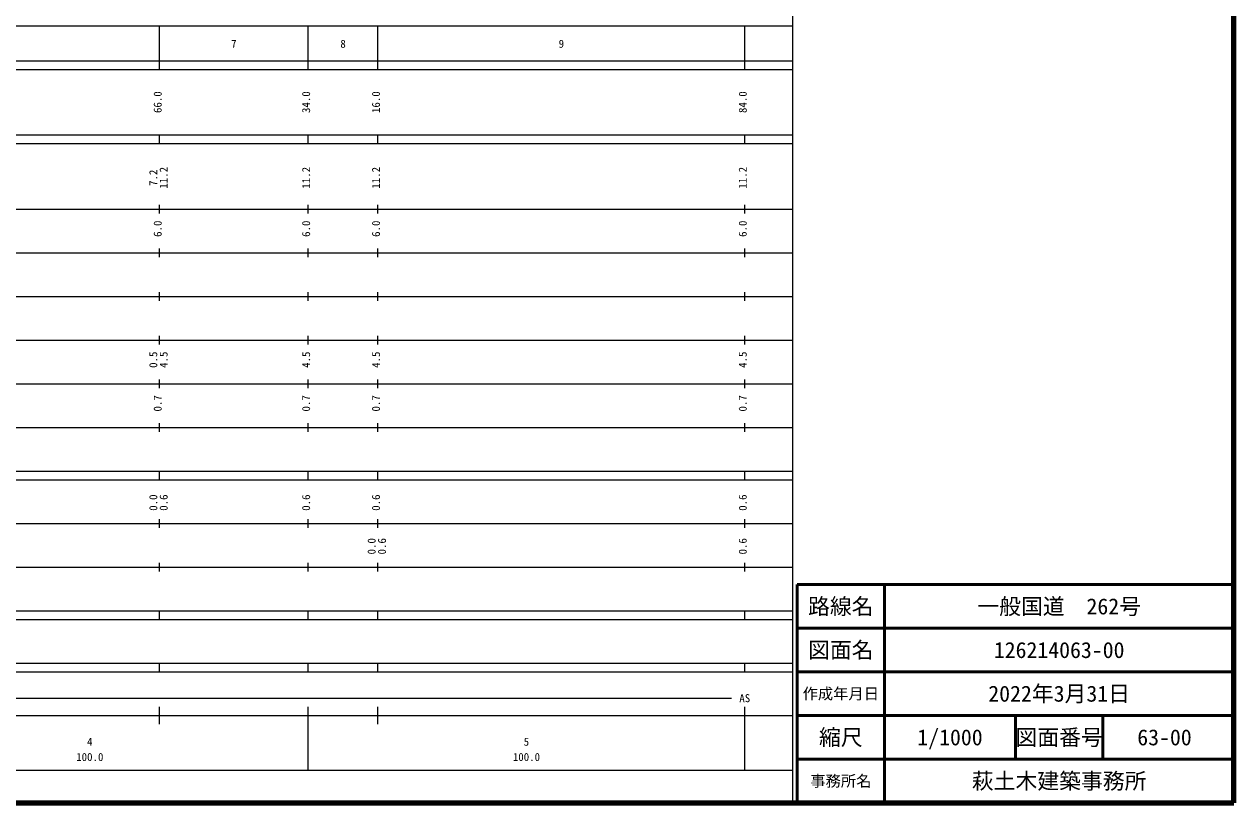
# Model space of a CAD drawing. Units: millimetres on the paper, enlarged 1000 times. Extents: x 40000 to 680000, y 20000 to 380000.
# Drawn here: x 402975 to 680000, y 20000 to 198357 of the extents above; entities that cross this region are included whole.
import ezdxf
from ezdxf.enums import TextEntityAlignment as Align

# ---------------------------------------------------------------- set-up
doc = ezdxf.new("R2010")
doc.units = ezdxf.units.MM
doc.header["$LTSCALE"] = 1000
for name, color, linetype, lineweight in [('M-TTL', 2, 'Continuous', 140), ('M-TTL-BAND', 7, 'Continuous', 25), ('M-TTL-FRAM', 2, 'Continuous', 50), ('M-TTL-LINE', 7, 'Continuous', 50)]:
    doc.layers.add(name, color=color, linetype=linetype, lineweight=lineweight)
doc.layers.add('M-TTL-TXT', color=7, linetype='Continuous')
doc.styles.add('ＭＳ ゴシック', font='')
doc.styles.get('ＭＳ ゴシック').set_extended_font_data('MS Gothic')

msp = doc.modelspace()

# ---------------------------------------------------------------- linework, layer by layer
at = {"layer": 'M-TTL'}
for p, q in [((680000, 20000), (680000, 380000)), ((40000, 20000), (680000, 20000))]:
    msp.add_line(p, q, dxfattribs=at)
at = {"layer": 'M-TTL-BAND'}
for p, q in [((579000, 20000), (579000, 370000)), ((68000, 198000), (579000, 198000)), ((434000, 188000), (434000, 198000)), ((468000, 188000), (468000, 198000)), ((484000, 188000), (484000, 198000)), ((568000, 188000), (568000, 198000)), ((40000, 190000), (579000, 190000)), ((40000, 188000), (579000, 188000)), ((40000, 173000), (579000, 173000)), ((434000, 171000), (434000, 173000)), ((468000, 171000), (468000, 173000)), ((484000, 171000), (484000, 173000)), ((568000, 171000), (568000, 173000)), ((40000, 171000), (579000, 171000)), ((40000, 156000), (579000, 156000)), ((434000, 155000), (434000, 157000)), ((468000, 155000), (468000, 157000)), ((484000, 155000), (484000, 157000)), ((568000, 155000), (568000, 157000)), ((434000, 145000), (434000, 147000)), ((468000, 145000), (468000, 147000)), ((484000, 145000), (484000, 147000)), ((568000, 145000), (568000, 147000)), ((46000, 146000), (579000, 146000)), ((52000, 136000), (579000, 136000)), ((434000, 135000), (434000, 137000)), ((468000, 135000), (468000, 137000)), ((484000, 135000), (484000, 137000)), ((568000, 135000), (568000, 137000)), ((46000, 126000), (579000, 126000)), ((434000, 125000), (434000, 127000)), ((468000, 125000), (468000, 127000)), ((484000, 125000), (484000, 127000)), ((568000, 125000), (568000, 127000)), ((434000, 115000), (434000, 117000)), ((468000, 115000), (468000, 117000)), ((484000, 115000), (484000, 117000)), ((568000, 115000), (568000, 117000)), ((52000, 116000), (579000, 116000)), ((46000, 106000), (579000, 106000)), ((434000, 105000), (434000, 107000)), ((468000, 105000), (468000, 107000)), ((484000, 105000), (484000, 107000)), ((568000, 105000), (568000, 107000)), ((40000, 96000), (579000, 96000)), ((434000, 94000), (434000, 96000)), ((468000, 94000), (468000, 96000)), ((484000, 94000), (484000, 96000)), ((568000, 94000), (568000, 96000)), ((40000, 94000), (579000, 94000)), ((49000, 84000), (579000, 84000)), ((434000, 83000), (434000, 85000)), ((468000, 83000), (468000, 85000)), ((484000, 83000), (484000, 85000)), ((568000, 83000), (568000, 85000)), ((434000, 73000), (434000, 75000)), ((468000, 73000), (468000, 75000)), ((484000, 73000), (484000, 75000)), ((568000, 73000), (568000, 75000)), ((40000, 74000), (579000, 74000)), ((40000, 64000), (579000, 64000)), ((434000, 62000), (434000, 64000)), ((468000, 62000), (468000, 64000)), ((484000, 62000), (484000, 64000)), ((568000, 62000), (568000, 64000)), ((40000, 62000), (579000, 62000)), ((40000, 52000), (579000, 52000)), ((40000, 50000), (579000, 50000)), ((434000, 50000), (434000, 52000)), ((468000, 50000), (468000, 52000)), ((484000, 50000), (484000, 52000)), ((568000, 50000), (568000, 52000)), ((71000, 44000), (565000, 44000)), ((434000, 38000), (434000, 42000)), ((468000, 27500), (468000, 42000)), ((484000, 38000), (484000, 42000)), ((568000, 27500), (568000, 42000)), ((40000, 40000), (579000, 40000)), ((68000, 27500), (579000, 27500))]:
    msp.add_line(p, q, dxfattribs=at)
at = {"layer": 'M-TTL-FRAM'}
for p, q in [((680000, 70000), (580000, 70000)), ((580000, 70000), (580000, 20000))]:
    msp.add_line(p, q, dxfattribs=at)
at = {"layer": 'M-TTL-LINE'}
for p, q in [((600000, 70000), (600000, 20000)), ((680000, 60000), (580000, 60000)), ((680000, 50000), (580000, 50000)), ((680000, 40000), (580000, 40000)), ((630000, 40000), (630000, 30000)), ((650000, 40000), (650000, 30000)), ((680000, 30000), (580000, 30000))]:
    msp.add_line(p, q, dxfattribs=at)

# ---------------------------------------------------------------- texts
at = {"layer": 'M-TTL-BAND', "style": 'ＭＳ ゴシック'}
for s, p in [('7', (451000, 192405)), ('8', (476000, 192405)), ('9', (526000, 192405)), ('AS', (568000, 42500)), ('4', (418000, 32523)), ('5', (518000, 32523)), ('100.0', (418000, 29033)), ('100.0', (518000, 29033))]:
    msp.add_text(s, height=1833, dxfattribs=at).set_placement(p, align=Align.BOTTOM_CENTER)
for s, p in [('66.0', (435000, 180500)), ('34.0', (469000, 180500)), ('16.0', (485000, 180500)), ('84.0', (569000, 180500)), ('7.2', (434000, 163174)), ('11.2', (436370, 163174)), ('11.2', (469000, 163174)), ('11.2', (485000, 163174)), ('11.2', (569000, 163174)), ('6.0', (435000, 151500)), ('6.0', (469000, 151500)), ('6.0', (485000, 151500)), ('6.0', (569000, 151500)), ('0.5', (434000, 121500)), ('4.5', (436370, 121500)), ('4.5', (469000, 121500)), ('4.5', (485000, 121500)), ('4.5', (569000, 121500)), ('0.7', (435000, 111500)), ('0.7', (469000, 111500)), ('0.7', (485000, 111500)), ('0.7', (569000, 111500)), ('0.0', (434000, 88764)), ('0.6', (436370, 88764)), ('0.6', (469000, 88764)), ('0.6', (485000, 88764)), ('0.6', (569000, 88764)), ('0.0', (484000, 78764)), ('0.6', (486370, 78764)), ('0.6', (569000, 78764))]:
    msp.add_text(s, height=1833, rotation=90, dxfattribs=at).set_placement(p, align=Align.BOTTOM_CENTER)
at = {"layer": 'M-TTL-TXT', "style": 'ＭＳ ゴシック'}
for s, height, p in [('路線名', 3666, (590000, 65000)), ('路線名', 3666, (590000, 65000)), ('一般国道\u3000262号', 3666, (640000, 65000)), ('図面名', 3666, (590000, 55000)), ('図面名', 3666, (590000, 55000)), ('126214063-00', 3666, (640000, 55000)), ('2022年3月31日', 3666, (640000, 45000)), ('作成年月日', 2566, (590000, 45000)), ('作成年月日', 2566, (590000, 45000)), ('縮尺', 3666, (590000, 35000)), ('縮尺', 3666, (590000, 35000)), ('1/1000', 3666, (615000, 35000)), ('図面番号', 3666, (640000, 35000)), ('図面番号', 3666, (640000, 35000)), ('63-00', 3666, (664125, 35000)), ('事務所名', 2566, (590000, 25000)), ('事務所名', 2566, (590000, 25000)), ('萩土木建築事務所', 3666, (640000, 25000))]:
    msp.add_text(s, height=height, dxfattribs=at).set_placement(p, align=Align.MIDDLE_CENTER)

doc.saveas('drawing.dxf')
